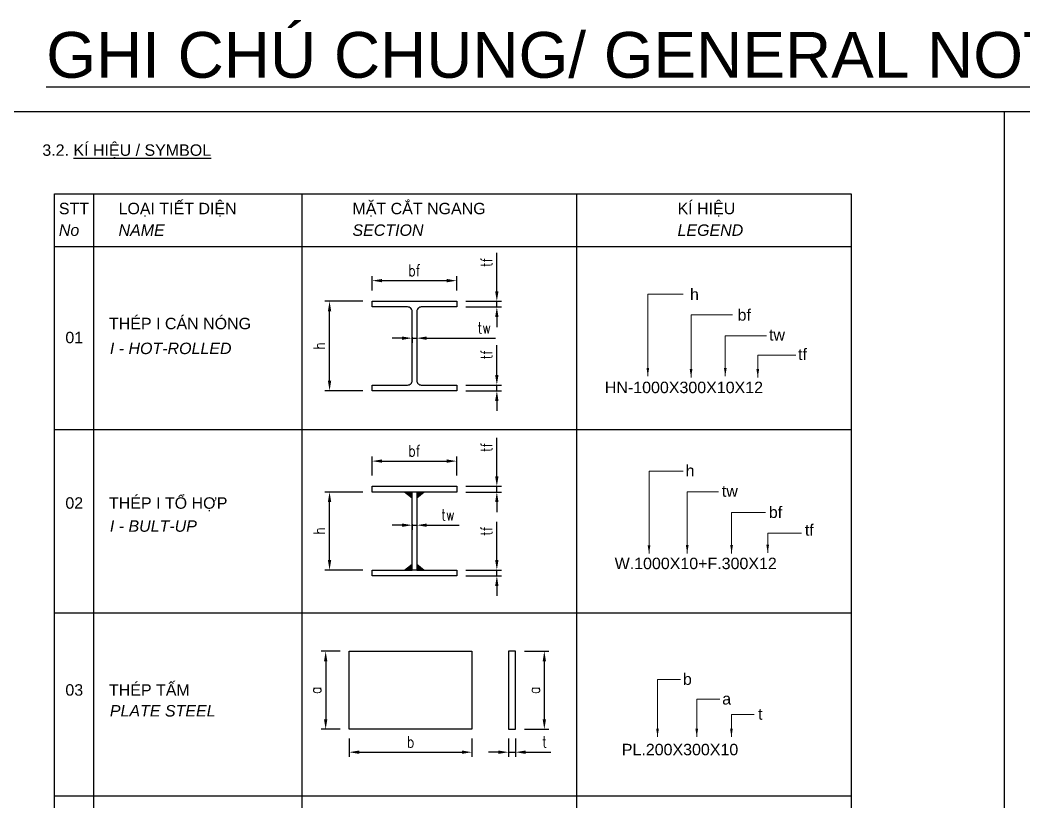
# Model space of a CAD drawing. Header units: millimetres. Extents: x -205508 to -110432, y 549193 to 571297.
# Drawn here: x -142266 to -140073, y 553145 to 554853 of the extents above; entities that cross this region are included whole.
import ezdxf

# ---------------------------------------------------------------- set-up
doc = ezdxf.new("R2010")
doc.units = ezdxf.units.MM
doc.header["$LTSCALE"] = 25
doc.header["$MEASUREMENT"] = 0
doc.header["$PDSIZE"] = 50
doc.layers.add('DETAIL$0$Leader', color=8, linetype='Continuous')
doc.layers.add('DETAIL$0$Standard', color=7, linetype='Continuous')
for name, color, linetype, lineweight in [('DETAIL$0$S-Beam', 84, 'Continuous', 25), ('DETAIL$0$S-Border', 7, 'Continuous', 25), ('DETAIL$0$S-Dim', 8, 'Continuous', 20), ('DETAIL$0$S-frame', 1, 'Continuous', 25), ('DETAIL$0$S-Hatch', 8, 'Continuous', 13), ('DETAIL$0$S-Text-EN', 3, 'Continuous', 25), ('DETAIL$0$S-Text-VN', 7, 'Continuous', 25)]:
    doc.layers.add(name, color=color, linetype=linetype, lineweight=lineweight)
doc.styles.add('DETAIL$0$S-TEXT-EN', font='ariali.ttf')
doc.styles.add('DETAIL$0$S-TEXT-VN', font='arial.ttf')
doc.styles.add('DETAIL$0$Standard', font='simplex.shx', dxfattribs={"width": 0.8})
doc.dimstyles.new('DETAIL$0$ISO-10', dxfattribs={"dimscale": 10, "dimtxt": 2.5, "dimasz": 2.2, "dimexe": 1, "dimexo": 2, "dimgap": 1, "dimtad": 1, "dimdec": 0, "dimtxsty": 'DETAIL$0$Standard', "dimcen": 2.2, "dimclrd": 8, "dimclre": 8, "dimclrt": 7, "dimadec": 0, "dimazin": 0, "dimtfac": 1, "dimtdec": 0, "dimtix": 1, "dimtmove": 0, "dimatfit": 3, "dimfxl": 1, "dimarcsym": 0})
doc.dimstyles.new('DETAIL$0$S-1-10', dxfattribs={"dimscale": 10, "dimtxt": 2.5, "dimasz": 1.8, "dimexe": 2, "dimexo": 2, "dimgap": 1, "dimtad": 1, "dimdec": 0, "dimzin": 12, "dimdsep": 46, "dimtxsty": 'DETAIL$0$S-TEXT-VN', "dimblk": 'DETAIL$0$_ArchTick', "dimcen": -1, "dimdle": 1.5, "dimclrd": 8, "dimclre": 8, "dimclrt": 7, "dimadec": 0, "dimazin": 0, "dimtfac": 1, "dimtdec": 0, "dimtix": 1, "dimtofl": 0, "dimtmove": 0, "dimatfit": 2, "dimfxl": 1, "dimtolj": 1, "dimtzin": 0, "dimlwd": -1, "dimlwe": -1, "dimarcsym": 0})

# ---------------------------------------------------------------- blocks, each defined once
blk = doc.blocks.new('DETAIL$0$_ArchTick')
at = {"color": 0, "linetype": 'ByBlock', "const_width": 0.15}
blk.add_lwpolyline([(-0.5, -0.5), (0.5, 0.5)], dxfattribs=at)
blk = doc.blocks.new('*D233')
at = {"layer": 'Defpoints', "color": 0, "transparency": 16777216}
for p in [(-141311.8, 554283.5), (-141496.8, 554242), (-141311.8, 554242)]:
    blk.add_point(p, dxfattribs=at)
at = {"layer": 'DETAIL$0$Leader', "color": 8, "lineweight": -2, "transparency": 16777216}
for p, q in [((-141496.8, 554262), (-141496.8, 554293.5)), ((-141311.8, 554262), (-141311.8, 554293.5)), ((-141474.8, 554283.5), (-141333.8, 554283.5))]:
    blk.add_line(p, q, dxfattribs=at)
at = {"layer": 'DETAIL$0$Leader', "color": 8, "transparency": 16777216}
for points in [[(-141474.8, 554287.2), (-141474.8, 554279.9), (-141496.8, 554283.5)], [(-141333.8, 554287.2), (-141333.8, 554279.9), (-141311.8, 554283.5)]]:
    blk.add_solid(points, dxfattribs=at)
at = {"layer": 'DETAIL$0$Leader', "color": 7, "transparency": 16777216, "insert": (-141404.3, 554306), "char_height": 25, "attachment_point": 5, "style": 'DETAIL$0$Standard'}
blk.add_mtext('bf', dxfattribs=at)
blk = doc.blocks.new('*D234')
at = {"layer": 'Defpoints', "color": 0, "transparency": 16777216}
for p in [(-141311.8, 554055.4), (-141224.2, 554055.4), (-141311.8, 554042.9)]:
    blk.add_point(p, dxfattribs=at)
at = {"layer": 'DETAIL$0$Leader', "color": 8, "lineweight": -2, "transparency": 16777216}
for p, q in [((-141224.2, 554077.4), (-141224.2, 554142.3)), ((-141291.8, 554055.4), (-141214.2, 554055.4)), ((-141224.2, 554042.9), (-141224.2, 554055.4)), ((-141291.8, 554042.9), (-141214.2, 554042.9)), ((-141224.2, 554020.9), (-141224.2, 553998.9))]:
    blk.add_line(p, q, dxfattribs=at)
at = {"layer": 'DETAIL$0$Leader', "color": 8, "transparency": 16777216}
for points in [[(-141227.9, 554077.4), (-141220.6, 554077.4), (-141224.2, 554055.4)], [(-141227.9, 554020.9), (-141220.6, 554020.9), (-141224.2, 554042.9)]]:
    blk.add_solid(points, dxfattribs=at)
at = {"layer": 'DETAIL$0$Leader', "color": 7, "transparency": 16777216, "insert": (-141246.7, 554121.8), "char_height": 25, "attachment_point": 5, "rotation": 90, "style": 'DETAIL$0$Standard'}
blk.add_mtext('tf', dxfattribs=at)
blk = doc.blocks.new('*D235')
at = {"layer": 'Defpoints', "color": 0, "transparency": 16777216}
for p in [(-141409.3, 554180.4), (-141399.3, 554180.4), (-141399.3, 554157.9)]:
    blk.add_point(p, dxfattribs=at)
at = {"layer": 'DETAIL$0$Leader', "color": 8, "lineweight": -2, "transparency": 16777216}
for p, q in [((-141431.3, 554157.9), (-141453.3, 554157.9)), ((-141409.3, 554160.4), (-141409.3, 554147.9)), ((-141409.3, 554157.9), (-141399.3, 554157.9)), ((-141399.3, 554160.4), (-141399.3, 554147.9)), ((-141377.3, 554157.9), (-141227.5, 554157.9))]:
    blk.add_line(p, q, dxfattribs=at)
at = {"layer": 'DETAIL$0$Leader', "color": 8, "transparency": 16777216}
for points in [[(-141431.3, 554161.5), (-141431.3, 554154.2), (-141409.3, 554157.9)], [(-141377.3, 554161.5), (-141377.3, 554154.2), (-141399.3, 554157.9)]]:
    blk.add_solid(points, dxfattribs=at)
at = {"layer": 'DETAIL$0$Leader', "color": 7, "transparency": 16777216, "insert": (-141251.8, 554180.4), "char_height": 25, "attachment_point": 5, "style": 'DETAIL$0$Standard'}
blk.add_mtext('tw', dxfattribs=at)
blk = doc.blocks.new('*D236')
at = {"layer": 'Defpoints', "color": 0, "transparency": 16777216}
for p in [(-141311.8, 554238.5), (-141311.8, 554226), (-141224.2, 554226)]:
    blk.add_point(p, dxfattribs=at)
at = {"layer": 'DETAIL$0$Leader', "color": 8, "lineweight": -2, "transparency": 16777216}
for p, q in [((-141224.2, 554260.5), (-141224.2, 554344)), ((-141291.8, 554238.5), (-141214.2, 554238.5)), ((-141291.8, 554226), (-141214.2, 554226)), ((-141224.2, 554226), (-141224.2, 554238.5)), ((-141224.2, 554204), (-141224.2, 554182))]:
    blk.add_line(p, q, dxfattribs=at)
at = {"layer": 'DETAIL$0$Leader', "color": 8, "transparency": 16777216}
for points in [[(-141227.9, 554260.5), (-141220.6, 554260.5), (-141224.2, 554238.5)], [(-141227.9, 554204), (-141220.6, 554204), (-141224.2, 554226)]]:
    blk.add_solid(points, dxfattribs=at)
at = {"layer": 'DETAIL$0$Leader', "color": 7, "transparency": 16777216, "insert": (-141246.7, 554323.5), "char_height": 25, "attachment_point": 5, "rotation": 90, "style": 'DETAIL$0$Standard'}
blk.add_mtext('tf', dxfattribs=at)
blk = doc.blocks.new('*D237')
at = {"layer": 'Defpoints', "color": 0, "transparency": 16777216}
for p in [(-141311.8, 553651.2), (-141311.8, 553638.7), (-141224.2, 553638.7)]:
    blk.add_point(p, dxfattribs=at)
at = {"layer": 'DETAIL$0$Leader', "color": 8, "lineweight": -2, "transparency": 16777216}
for p, q in [((-141224.2, 553673.2), (-141224.2, 553756.7)), ((-141291.8, 553651.2), (-141214.2, 553651.2)), ((-141291.8, 553638.7), (-141214.2, 553638.7)), ((-141224.2, 553638.7), (-141224.2, 553651.2)), ((-141224.2, 553616.7), (-141224.2, 553594.7))]:
    blk.add_line(p, q, dxfattribs=at)
at = {"layer": 'DETAIL$0$Leader', "color": 8, "transparency": 16777216}
for points in [[(-141227.9, 553673.2), (-141220.6, 553673.2), (-141224.2, 553651.2)], [(-141227.9, 553616.7), (-141220.6, 553616.7), (-141224.2, 553638.7)]]:
    blk.add_solid(points, dxfattribs=at)
at = {"layer": 'DETAIL$0$Leader', "color": 7, "transparency": 16777216, "insert": (-141246.7, 553736.2), "char_height": 25, "attachment_point": 5, "rotation": 90, "style": 'DETAIL$0$Standard'}
blk.add_mtext('tf', dxfattribs=at)
blk = doc.blocks.new('*D238')
at = {"layer": 'Defpoints', "color": 0, "transparency": 16777216}
for p in [(-141311.8, 553834.3), (-141311.8, 553821.8), (-141224.2, 553821.8)]:
    blk.add_point(p, dxfattribs=at)
at = {"layer": 'DETAIL$0$Leader', "color": 8, "lineweight": -2, "transparency": 16777216}
for p, q in [((-141224.2, 553856.3), (-141224.2, 553939.8)), ((-141291.8, 553834.3), (-141214.2, 553834.3)), ((-141224.2, 553821.8), (-141224.2, 553834.3)), ((-141291.8, 553821.8), (-141214.2, 553821.8)), ((-141224.2, 553799.8), (-141224.2, 553777.8))]:
    blk.add_line(p, q, dxfattribs=at)
at = {"layer": 'DETAIL$0$Leader', "color": 8, "transparency": 16777216}
for points in [[(-141227.9, 553856.3), (-141220.6, 553856.3), (-141224.2, 553834.3)], [(-141227.9, 553799.8), (-141220.6, 553799.8), (-141224.2, 553821.8)]]:
    blk.add_solid(points, dxfattribs=at)
at = {"layer": 'DETAIL$0$Leader', "color": 7, "transparency": 16777216, "insert": (-141246.7, 553919.3), "char_height": 25, "attachment_point": 5, "rotation": 90, "style": 'DETAIL$0$Standard'}
blk.add_mtext('tf', dxfattribs=at)
blk = doc.blocks.new('*D239')
at = {"layer": 'Defpoints', "color": 0, "transparency": 16777216}
for p in [(-141311.8, 553889.3), (-141496.8, 553837.8), (-141311.8, 553837.8)]:
    blk.add_point(p, dxfattribs=at)
at = {"layer": 'DETAIL$0$Leader', "color": 8, "lineweight": -2, "transparency": 16777216}
for p, q in [((-141496.8, 553857.8), (-141496.8, 553899.3)), ((-141311.8, 553857.8), (-141311.8, 553899.3)), ((-141474.8, 553889.3), (-141333.8, 553889.3))]:
    blk.add_line(p, q, dxfattribs=at)
at = {"layer": 'DETAIL$0$Leader', "color": 8, "transparency": 16777216}
for points in [[(-141474.8, 553893), (-141474.8, 553885.7), (-141496.8, 553889.3)], [(-141333.8, 553893), (-141333.8, 553885.7), (-141311.8, 553889.3)]]:
    blk.add_solid(points, dxfattribs=at)
at = {"layer": 'DETAIL$0$Leader', "color": 7, "transparency": 16777216, "insert": (-141404.3, 553911.8), "char_height": 25, "attachment_point": 5, "style": 'DETAIL$0$Standard'}
blk.add_mtext('bf', dxfattribs=at)
blk = doc.blocks.new('*D240')
at = {"layer": 'Defpoints', "color": 0, "transparency": 16777216}
for p in [(-141589.7, 553821.8), (-141496.8, 553821.8), (-141496.8, 553651.2)]:
    blk.add_point(p, dxfattribs=at)
at = {"layer": 'DETAIL$0$Leader', "color": 8, "lineweight": -2, "transparency": 16777216}
for p, q in [((-141516.8, 553821.8), (-141599.7, 553821.8)), ((-141589.7, 553673.2), (-141589.7, 553799.8)), ((-141516.8, 553651.2), (-141599.7, 553651.2))]:
    blk.add_line(p, q, dxfattribs=at)
at = {"layer": 'DETAIL$0$Leader', "color": 8, "transparency": 16777216}
for points in [[(-141593.4, 553799.8), (-141586.1, 553799.8), (-141589.7, 553821.8)], [(-141593.4, 553673.2), (-141586.1, 553673.2), (-141589.7, 553651.2)]]:
    blk.add_solid(points, dxfattribs=at)
at = {"layer": 'DETAIL$0$Leader', "color": 7, "transparency": 16777216, "insert": (-141612.2, 553736.5), "char_height": 25, "attachment_point": 5, "rotation": 90, "style": 'DETAIL$0$Standard'}
blk.add_mtext('h', dxfattribs=at)
blk = doc.blocks.new('*D241')
at = {"layer": 'Defpoints', "color": 0, "transparency": 16777216}
for p in [(-141409.3, 553771.8), (-141399.3, 553771.8), (-141399.3, 553749.3)]:
    blk.add_point(p, dxfattribs=at)
at = {"layer": 'DETAIL$0$Leader', "color": 8, "lineweight": -2, "transparency": 16777216}
for p, q in [((-141431.3, 553749.3), (-141453.3, 553749.3)), ((-141409.3, 553751.8), (-141409.3, 553739.3)), ((-141409.3, 553749.3), (-141399.3, 553749.3)), ((-141399.3, 553751.8), (-141399.3, 553739.3)), ((-141377.3, 553749.3), (-141306.8, 553749.3))]:
    blk.add_line(p, q, dxfattribs=at)
at = {"layer": 'DETAIL$0$Leader', "color": 8, "transparency": 16777216}
for points in [[(-141431.3, 553753), (-141431.3, 553745.7), (-141409.3, 553749.3)], [(-141377.3, 553753), (-141377.3, 553745.7), (-141399.3, 553749.3)]]:
    blk.add_solid(points, dxfattribs=at)
at = {"layer": 'DETAIL$0$Leader', "color": 7, "transparency": 16777216, "insert": (-141331, 553771.8), "char_height": 25, "attachment_point": 5, "style": 'DETAIL$0$Standard'}
blk.add_mtext('tw', dxfattribs=at)
blk = doc.blocks.new('*D211')
at = {"layer": 'Defpoints', "color": 0, "transparency": 16777216}
for p in [(-141589.7, 554238.5), (-141496.8, 554238.5), (-141496.8, 554042.9)]:
    blk.add_point(p, dxfattribs=at)
at = {"layer": 'DETAIL$0$Leader', "color": 8, "lineweight": -2, "transparency": 16777216}
for p, q in [((-141516.8, 554238.5), (-141599.7, 554238.5)), ((-141589.7, 554064.9), (-141589.7, 554216.5)), ((-141516.8, 554042.9), (-141599.7, 554042.9))]:
    blk.add_line(p, q, dxfattribs=at)
at = {"layer": 'DETAIL$0$Leader', "color": 8, "transparency": 16777216}
for points in [[(-141593.4, 554216.5), (-141586.1, 554216.5), (-141589.7, 554238.5)], [(-141593.4, 554064.9), (-141586.1, 554064.9), (-141589.7, 554042.9)]]:
    blk.add_solid(points, dxfattribs=at)
at = {"layer": 'DETAIL$0$Leader', "color": 7, "transparency": 16777216, "insert": (-141612.2, 554140.7), "char_height": 25, "attachment_point": 5, "rotation": 90, "style": 'DETAIL$0$Standard'}
blk.add_mtext('h', dxfattribs=at)
blk = doc.blocks.new('*D212')
at = {"layer": 'Defpoints', "color": 0, "transparency": 16777216}
for p in [(-141546.7, 553473.9), (-141598.2, 553303.4), (-141546.7, 553303.4)]:
    blk.add_point(p, dxfattribs=at)
at = {"layer": 'DETAIL$0$Leader', "color": 8, "lineweight": -2, "transparency": 16777216}
for p, q in [((-141566.7, 553473.9), (-141608.2, 553473.9)), ((-141598.2, 553451.9), (-141598.2, 553325.4)), ((-141566.7, 553303.4), (-141608.2, 553303.4))]:
    blk.add_line(p, q, dxfattribs=at)
at = {"layer": 'DETAIL$0$Leader', "color": 8, "transparency": 16777216}
for points in [[(-141601.9, 553451.9), (-141594.6, 553451.9), (-141598.2, 553473.9)], [(-141601.9, 553325.4), (-141594.6, 553325.4), (-141598.2, 553303.4)]]:
    blk.add_solid(points, dxfattribs=at)
at = {"layer": 'DETAIL$0$Leader', "color": 7, "transparency": 16777216, "insert": (-141620.7, 553388.6), "char_height": 25, "attachment_point": 5, "rotation": 90, "style": 'DETAIL$0$Standard'}
blk.add_mtext('a', dxfattribs=at)
blk = doc.blocks.new('*D213')
at = {"layer": 'Defpoints', "color": 0, "transparency": 16777216}
for p in [(-141546.7, 553303.4), (-141278.5, 553303.4), (-141278.5, 553253.4)]:
    blk.add_point(p, dxfattribs=at)
at = {"layer": 'DETAIL$0$Leader', "color": 8, "lineweight": -2, "transparency": 16777216}
for p, q in [((-141546.7, 553283.4), (-141546.7, 553243.4)), ((-141278.5, 553283.4), (-141278.5, 553243.4)), ((-141524.7, 553253.4), (-141300.5, 553253.4))]:
    blk.add_line(p, q, dxfattribs=at)
at = {"layer": 'DETAIL$0$Leader', "color": 8, "transparency": 16777216}
for points in [[(-141524.7, 553257.1), (-141524.7, 553249.8), (-141546.7, 553253.4)], [(-141300.5, 553257.1), (-141300.5, 553249.8), (-141278.5, 553253.4)]]:
    blk.add_solid(points, dxfattribs=at)
at = {"layer": 'DETAIL$0$Leader', "color": 7, "transparency": 16777216, "insert": (-141412.6, 553275.9), "char_height": 25, "attachment_point": 5, "style": 'DETAIL$0$Standard'}
blk.add_mtext('b', dxfattribs=at)
blk = doc.blocks.new('*D214')
at = {"layer": 'Defpoints', "color": 0, "transparency": 16777216}
for p in [(-141198.6, 553303.4), (-141183.5, 553303.4), (-141183.5, 553253.4)]:
    blk.add_point(p, dxfattribs=at)
at = {"layer": 'DETAIL$0$Leader', "color": 8, "lineweight": -2, "transparency": 16777216}
for p, q in [((-141198.6, 553283.4), (-141198.6, 553243.4)), ((-141183.5, 553283.4), (-141183.5, 553243.4)), ((-141220.6, 553253.4), (-141242.6, 553253.4)), ((-141198.6, 553253.4), (-141183.5, 553253.4)), ((-141161.5, 553253.4), (-141106.4, 553253.4))]:
    blk.add_line(p, q, dxfattribs=at)
at = {"layer": 'DETAIL$0$Leader', "color": 8, "transparency": 16777216}
for points in [[(-141220.6, 553257.1), (-141220.6, 553249.8), (-141198.6, 553253.4)], [(-141161.5, 553257.1), (-141161.5, 553249.8), (-141183.5, 553253.4)]]:
    blk.add_solid(points, dxfattribs=at)
at = {"layer": 'DETAIL$0$Leader', "color": 7, "transparency": 16777216, "insert": (-141120.2, 553275.9), "char_height": 25, "attachment_point": 5, "style": 'DETAIL$0$Standard'}
blk.add_mtext('t', dxfattribs=at)
blk = doc.blocks.new('*D215')
at = {"layer": 'Defpoints', "color": 0, "transparency": 16777216}
for p in [(-141183.5, 553473.9), (-141183.5, 553303.4), (-141120.5, 553303.4)]:
    blk.add_point(p, dxfattribs=at)
at = {"layer": 'DETAIL$0$Leader', "color": 8, "lineweight": -2, "transparency": 16777216}
for p, q in [((-141163.5, 553473.9), (-141110.5, 553473.9)), ((-141120.5, 553451.9), (-141120.5, 553325.4)), ((-141163.5, 553303.4), (-141110.5, 553303.4))]:
    blk.add_line(p, q, dxfattribs=at)
at = {"layer": 'DETAIL$0$Leader', "color": 8, "transparency": 16777216}
for points in [[(-141124.1, 553451.9), (-141116.8, 553451.9), (-141120.5, 553473.9)], [(-141124.1, 553325.4), (-141116.8, 553325.4), (-141120.5, 553303.4)]]:
    blk.add_solid(points, dxfattribs=at)
at = {"layer": 'DETAIL$0$Leader', "color": 7, "transparency": 16777216, "insert": (-141143, 553388.6), "char_height": 25, "attachment_point": 5, "rotation": 90, "style": 'DETAIL$0$Standard'}
blk.add_mtext('a', dxfattribs=at)
blk = doc.blocks.new('*U196')
at = {"layer": 'DETAIL$0$S-Border'}
blk.add_line((-870.2, 0), (870.2, 0), dxfattribs=at)
blk = doc.blocks.new('*U195')
at = {"layer": 'DETAIL$0$Standard', "color": 0, "linetype": 'ByBlock', "lineweight": -2, "transparency": 16777216}
for p in [(0, 0), (0, -400), (0, -800), (0, -1200), (0, -1600), (0, -2000), (0, -2400), (0, -2800), (0, -3200)]:
    blk.add_blockref('*U196', p, dxfattribs=at)

msp = doc.modelspace()

# ---------------------------------------------------------------- linework, layer by layer
at = {"layer": 'DETAIL$0$S-Border'}
for p, q in [((-142190.6, 551158.1), (-142190.6, 554473.2)), ((-142190.6, 554473.2), (-140450.3, 554473.2)), ((-141650.3, 554473.2), (-141650.3, 551158.1)), ((-141050.3, 554473.2), (-141050.3, 551158.1)), ((-140450.3, 554473.2), (-140450.3, 551158.1))]:
    msp.add_line(p, q, dxfattribs=at)
msp.add_lwpolyline([(-142105.7, 554473.2), (-142105.7, 552614.2)], dxfattribs=at)
at = {"layer": 'DETAIL$0$S-frame'}
msp.add_lwpolyline([(-141311.8, 554238.5), (-141311.8, 554226), (-141389.3, 554226, 0.414214), (-141399.3, 554216), (-141399.3, 554065.4, 0.414214), (-141389.3, 554055.4), (-141311.8, 554055.4), (-141311.8, 554042.9), (-141496.8, 554042.9), (-141496.8, 554055.4), (-141419.3, 554055.4, 0.414214), (-141409.3, 554065.4), (-141409.3, 554216, 0.414214), (-141419.3, 554226), (-141496.8, 554226), (-141496.8, 554238.5)], format="xyb", close=True, dxfattribs=at)
msp.add_lwpolyline([(-141311.8, 553834.3), (-141311.8, 553821.8), (-141399.3, 553821.8), (-141399.3, 553651.2), (-141311.8, 553651.2), (-141311.8, 553638.7), (-141496.8, 553638.7), (-141496.8, 553651.2), (-141409.3, 553651.2), (-141409.3, 553821.8), (-141496.8, 553821.8), (-141496.8, 553834.3)], close=True, dxfattribs=at)
for points in [[(-141399.3, 553821.8), (-141409.3, 553821.8)], [(-141399.3, 553651.2), (-141409.3, 553651.2)]]:
    msp.add_lwpolyline(points, dxfattribs=at)
at = {"layer": 'DETAIL$0$S-frame', "linetype": 'Continuous'}
for points in [[(-141546.7, 553473.9), (-141278.5, 553473.9), (-141278.5, 553303.4), (-141546.7, 553303.4)], [(-141183.5, 553473.9), (-141198.6, 553473.9), (-141198.6, 553303.4), (-141183.5, 553303.4)]]:
    msp.add_lwpolyline(points, close=True, dxfattribs=at)
at = {"layer": 'DETAIL$0$S-Hatch', "linetype": 'Continuous'}
for points in [[(-141409.3, 553808.6), (-141425.7, 553821.8)], [(-141399.3, 553808.6), (-141383, 553821.8)], [(-141409.3, 553664.4), (-141425.7, 553651.2)], [(-141399.3, 553664.4), (-141383, 553651.2)]]:
    msp.add_lwpolyline(points, dxfattribs=at)
for points in [[(-141425.7, 553821.8), (-141409.3, 553821.8), (-141425.7, 553821.8), (-141409.3, 553808.6)], [(-141383, 553821.8), (-141399.3, 553821.8), (-141383, 553821.8), (-141399.3, 553808.6)], [(-141425.7, 553651.2), (-141409.3, 553651.2), (-141425.7, 553651.2), (-141409.3, 553664.4)], [(-141383, 553651.2), (-141399.3, 553651.2), (-141383, 553651.2), (-141399.3, 553664.4)]]:
    msp.add_solid(points, dxfattribs=at)
at = {"layer": 'DETAIL$0$Standard'}
msp.add_line((-140116, 554652), (-140116, 549192.7), dxfattribs=at)
msp.add_lwpolyline([(-144516, 549192.7), (-137916, 549192.7), (-137916, 554652), (-144516, 554652)], close=True, dxfattribs=at)

# ---------------------------------------------------------------- block references
msp.add_blockref('*U195', (-141320.5, 554358.1), dxfattribs=at)

# ---------------------------------------------------------------- texts
at = {"layer": 'DETAIL$0$S-Beam', "linetype": 'Continuous', "style": 'DETAIL$0$S-TEXT-VN', "width": 1}
for tag, p in [('HN-1000X300X10X12', (-140988.2, 554037.8)), ('W.1000X10+F.300X12', (-140966.8, 553653.3))]:
    msp.add_attdef(tag, p, '', height=25, dxfattribs=at)
at = {"layer": 'DETAIL$0$S-Beam', "linetype": 'Continuous', "style": 'DETAIL$0$S-TEXT-VN'}
msp.add_attdef('PL.200X300X10', (-140951.1, 553246.7), '', height=25, dxfattribs=at)
at = {"layer": 'DETAIL$0$S-Text-EN', "linetype": 'Continuous', "style": 'DETAIL$0$S-TEXT-EN'}
for s, p in [('No', (-142181.2, 554381.4)), ('NAME', (-142050.8, 554381.4)), ('SECTION', (-141539.7, 554381.4)), ('LEGEND', (-140829.4, 554381.4)), ('I - HOT-ROLLED', (-142069.8, 554123.1)), ('I - BULT-UP', (-142069.8, 553735)), ('PLATE STEEL', (-142069.8, 553331.4))]:
    msp.add_text(s, height=25, dxfattribs=at).set_placement(p)
at = {"layer": 'DETAIL$0$S-Text-VN', "color": 4, "style": 'DETAIL$0$S-TEXT-VN'}
msp.add_text('%%UGHI CHÚ CHUNG/ GENERAL NOTES', height=100, dxfattribs=at).set_placement((-142208.8, 554726.7))
at = {"layer": 'DETAIL$0$S-Text-VN', "style": 'DETAIL$0$S-TEXT-VN'}
msp.add_text('3.2. %%UKÍ HIỆU / SYMBOL', height=25, dxfattribs=at).set_placement((-142217.3, 554556.2))
at = {"layer": 'DETAIL$0$S-Text-VN', "linetype": 'Continuous', "style": 'DETAIL$0$S-TEXT-VN'}
for s, p in [('STT', (-142181.2, 554428.6)), ('LOẠI TIẾT DIỆN', (-142050.8, 554428.6)), ('MẶT CẮT NGANG', (-141539.7, 554428.6)), ('KÍ HIỆU', (-140829.4, 554428.6)), ('h', (-140802.1, 554241)), ('THÉP I CÁN NÓNG', (-142071.7, 554177.4)), ('bf', (-140698.2, 554196.2)), ('01', (-142167, 554146.8)), ('tw', (-140629.5, 554152.7)), ('tf', (-140566.2, 554110.1)), ('h', (-140811.7, 553856)), ('tw', (-140732.5, 553811.4)), ('02', (-142167, 553785.3)), ('THÉP I TỔ HỢP', (-142071.7, 553785.2)), ('bf', (-140629.9, 553765.1)), ('tf', (-140551.1, 553726.4)), ('b', (-140817.6, 553400.5)), ('03', (-142167, 553376.9)), ('THÉP TẤM', (-142071.7, 553376.8)), ('a', (-140731.8, 553357.6)), ('t', (-140653.4, 553324.3))]:
    msp.add_text(s, height=25, dxfattribs=at).set_placement(p)

# ---------------------------------------------------------------- dimensions: what is measured, and where the dimension line sits
at = {"layer": 'DETAIL$0$Leader'}
for base, p1, p2, picture, middle in [((-141224.2, 554226), (-141311.8, 554238.5), (-141311.8, 554226), '*D236', (-141224.2, 554323.5)), ((-141224.2, 554055.4), (-141311.8, 554042.9), (-141311.8, 554055.4), '*D234', (-141224.2, 554121.8)), ((-141224.2, 553821.8), (-141311.8, 553834.3), (-141311.8, 553821.8), '*D238', (-141224.2, 553919.3)), ((-141224.2, 553638.7), (-141311.8, 553651.2), (-141311.8, 553638.7), '*D237', (-141224.2, 553736.2))]:
    dim = msp.add_linear_dim(base=base, p1=p1, p2=p2, angle=90, text='tf', dimstyle='DETAIL$0$ISO-10', dxfattribs=at)
    dim.commit()
    dim.dimension.update_dxf_attribs({"geometry": picture, "text_midpoint": middle, "dimtype": 160})
for base, p1, p2, text, picture, middle in [((-141311.8, 554283.5), (-141496.8, 554242), (-141311.8, 554242), 'bf', '*D233', (-141404.3, 554306)), ((-141311.8, 553889.3), (-141496.8, 553837.8), (-141311.8, 553837.8), 'bf', '*D239', (-141404.3, 553911.8)), ((-141278.5, 553253.4), (-141546.7, 553303.4), (-141278.5, 553303.4), 'b', '*D213', (-141412.6, 553275.9))]:
    dim = msp.add_linear_dim(base=base, p1=p1, p2=p2, text=text, dimstyle='DETAIL$0$ISO-10', dxfattribs=at)
    dim.commit()
    dim.dimension.update_dxf_attribs({"geometry": picture, "text_midpoint": middle})
for base, p1, p2, text, picture, middle in [((-141589.7, 554238.5), (-141496.8, 554042.9), (-141496.8, 554238.5), 'h', '*D211', (-141612.2, 554140.7)), ((-141589.7, 553821.8), (-141496.8, 553651.2), (-141496.8, 553821.8), 'h', '*D240', (-141612.2, 553736.5)), ((-141598.2, 553303.4), (-141546.7, 553473.9), (-141546.7, 553303.4), 'a', '*D212', (-141620.7, 553388.6)), ((-141120.5, 553303.4), (-141183.5, 553473.9), (-141183.5, 553303.4), 'a', '*D215', (-141143, 553388.6))]:
    dim = msp.add_linear_dim(base=base, p1=p1, p2=p2, angle=90, text=text, dimstyle='DETAIL$0$ISO-10', dxfattribs=at)
    dim.commit()
    dim.dimension.update_dxf_attribs({"geometry": picture, "text_midpoint": middle})
for base, p1, p2, text, picture, middle in [((-141399.3, 554157.9), (-141409.3, 554180.4), (-141399.3, 554180.4), 'tw', '*D235', (-141251.8, 554157.9)), ((-141399.3, 553749.3), (-141409.3, 553771.8), (-141399.3, 553771.8), 'tw', '*D241', (-141331, 553749.3)), ((-141183.5, 553253.4), (-141198.6, 553303.4), (-141183.5, 553303.4), 't', '*D214', (-141120.2, 553253.4))]:
    dim = msp.add_linear_dim(base=base, p1=p1, p2=p2, text=text, dimstyle='DETAIL$0$ISO-10', dxfattribs=at)
    dim.commit()
    dim.dimension.update_dxf_attribs({"geometry": picture, "text_midpoint": middle, "dimtype": 160})

# ---------------------------------------------------------------- leaders
at = {"layer": 'DETAIL$0$S-Dim'}
for points in [[(-140894.3, 554074.8), (-140894.3, 554254.1), (-140816.8, 554254.1)], [(-140799.8, 554072.2), (-140799.8, 554209.1), (-140709.5, 554209.1)], [(-140725, 554074.9), (-140725, 554162.8), (-140634.8, 554162.8)], [(-140654.1, 554072.2), (-140654.1, 554121.1), (-140570.6, 554121.1)], [(-140891.7, 553687.3), (-140891.7, 553867.4), (-140817.2, 553867.4)], [(-140808.2, 553687.8), (-140808.2, 553822.4), (-140739.7, 553822.4)], [(-140711.3, 553687.8), (-140711.3, 553776.9), (-140637.3, 553776.9)], [(-140632.4, 553688.8), (-140632.4, 553731.9), (-140558.4, 553731.9)], [(-140873.1, 553286.8), (-140873.1, 553411.9), (-140823.1, 553411.9)], [(-140787.4, 553286.8), (-140787.4, 553369.1), (-140737.3, 553369.1)], [(-140711.6, 553286.8), (-140711.6, 553335.7), (-140661.6, 553335.7)]]:
    msp.add_leader(points, dimstyle='DETAIL$0$S-1-10', override={"dimtxsty": 'DETAIL$0$S-TEXT-VN'}, dxfattribs=at)

doc.saveas('drawing.dxf')
